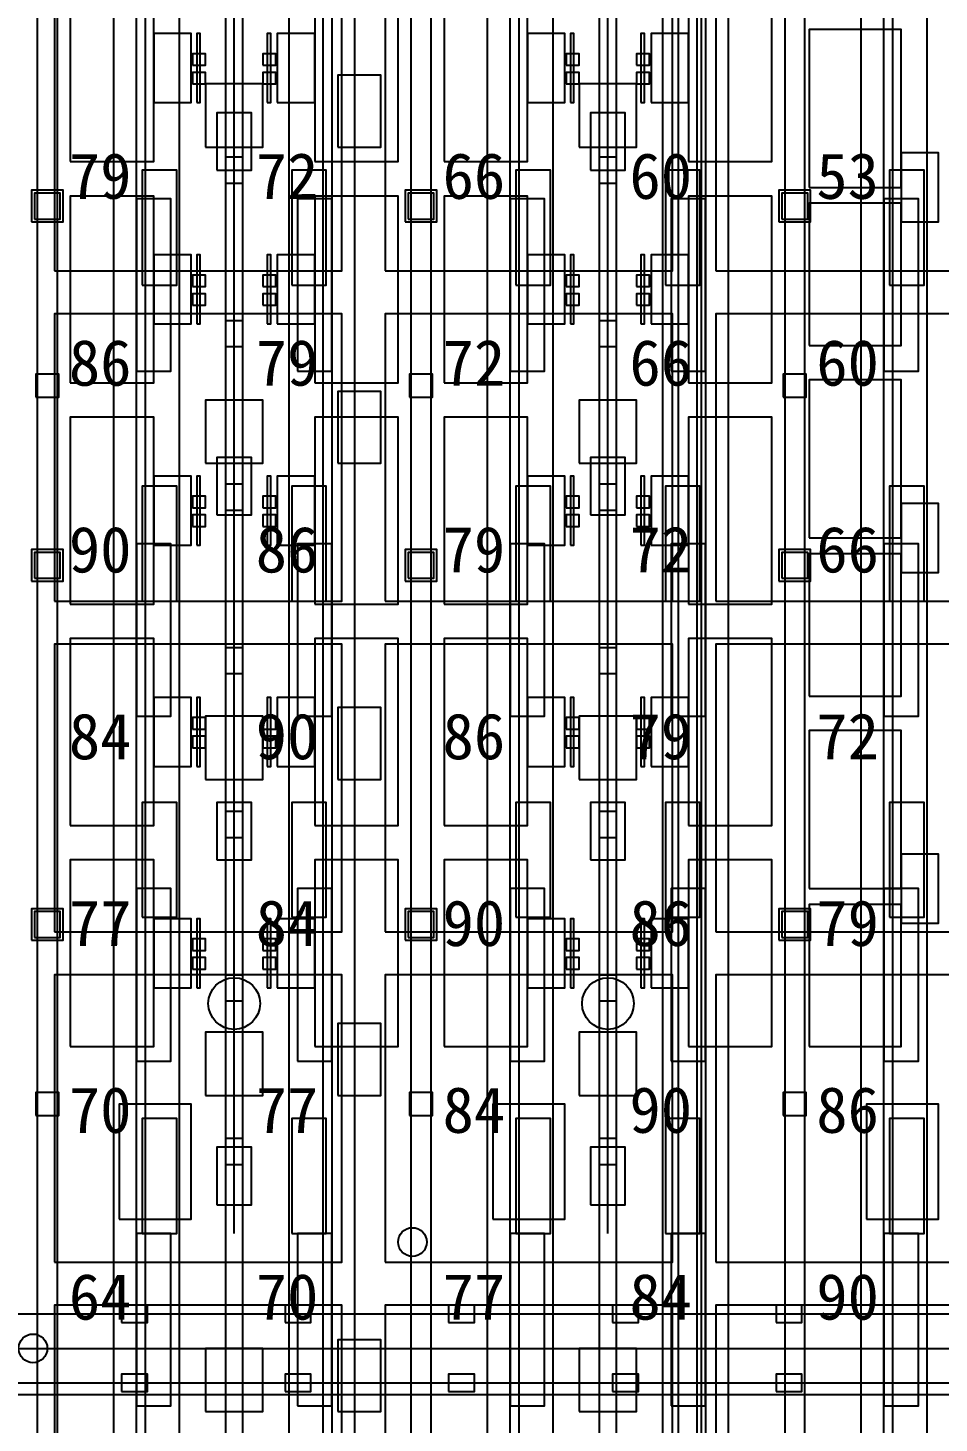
# Model space of a CAD drawing. Header units: metres. Extents: x -1640 to 1560, y -268 to 2338.
# Drawn here: x 74.58 to 106.27, y 963.4 to 1011.95 of the extents above; entities that cross this region are included whole.
import ezdxf

# ---------------------------------------------------------------- set-up
doc = ezdxf.new("R2010")
doc.units = ezdxf.units.M
for name, color, linetype in [('1F_CHL', 4, 'Continuous'), ('1F_EHS_EXTINGUISHER_HYDRANT_CABINET_CONCEPT', 1, 'Continuous'), ('1F_PUMP', 2, 'Continuous'), ('1F_SCR', 3, 'Continuous'), ('1F_STRUCT_COLUMN', 8, 'Continuous'), ('2F_CSF_LATERAL_RACK_CONCEPT', 9, 'Continuous'), ('2F_RFG', 5, 'Continuous'), ('2F_STRUCT_COLUMN', 8, 'Continuous'), ('2F_VMB', 6, 'Continuous'), ('3F_CLEANROOM_OVERHEAD_PIPE_DUCT_CONCEPT', 9, 'Continuous'), ('3F_CVD', 3, 'Continuous'), ('3F_EHS_EGRESS_DIST_M', 2, 'Continuous'), ('3F_EHS_EXTINGUISHER_HYDRANT_CABINET_CONCEPT', 1, 'Continuous'), ('3F_EHS_GAS_DETECTOR', 6, 'Continuous'), ('3F_FOUP', 5, 'Continuous'), ('3F_OHT', 9, 'Continuous'), ('3F_OHTV', 1, 'Continuous'), ('3F_PHOTO', 1, 'Continuous'), ('3F_STK', 3, 'Continuous'), ('3F_STRUCT_COLUMN', 8, 'Continuous'), ('3F_TBAR', 6, 'Continuous'), ('4F_FFU', 1, 'Continuous'), ('4F_STRUCT_PLENUM_TRUSS_CONCEPT', 9, 'Continuous'), ('5F_CHL', 4, 'Continuous'), ('5F_EHS_EXTINGUISHER_HYDRANT_CABINET_CONCEPT', 1, 'Continuous'), ('5F_PUMP', 2, 'Continuous'), ('5F_SCR', 3, 'Continuous'), ('5F_STRUCT_COLUMN', 8, 'Continuous'), ('6F_CSF_LATERAL_RACK_CONCEPT', 9, 'Continuous'), ('6F_RFG', 5, 'Continuous'), ('6F_STRUCT_COLUMN', 8, 'Continuous'), ('6F_VMB', 6, 'Continuous'), ('7F_CLEANROOM_OVERHEAD_PIPE_DUCT_CONCEPT', 9, 'Continuous'), ('7F_CVD', 3, 'Continuous'), ('7F_EHS_EGRESS_DIST_M', 2, 'Continuous'), ('7F_EHS_EXTINGUISHER_HYDRANT_CABINET_CONCEPT', 1, 'Continuous'), ('7F_EHS_GAS_DETECTOR', 6, 'Continuous'), ('7F_FOUP', 5, 'Continuous'), ('7F_OHT', 9, 'Continuous'), ('7F_OHTV', 1, 'Continuous'), ('7F_PHOTO', 1, 'Continuous'), ('7F_STK', 3, 'Continuous'), ('7F_STRUCT_COLUMN', 8, 'Continuous'), ('7F_TBAR', 6, 'Continuous'), ('8F_FFU', 1, 'Continuous'), ('8F_STRUCT_PLENUM_TRUSS_CONCEPT', 9, 'Continuous'), ('EHS_TREATED_EXHAUST', 30, 'Continuous'), ('UTIL_GAS.BULK_CONCEPT', 2, 'Continuous'), ('UTIL_PCW.R_CONCEPT', 1, 'Continuous'), ('UTIL_PCW.S_CONCEPT', 6, 'Continuous')]:
    doc.layers.add(name, color=color, linetype=linetype)

msp = doc.modelspace()

# ---------------------------------------------------------------- linework, layer by layer
at = {"layer": '1F_CHL'}
for points in [[(85.35, 1007.8), (86.85, 1007.8), (86.85, 1010.3), (85.35, 1010.3)], [(85.35, 996.8), (86.85, 996.8), (86.85, 999.3), (85.35, 999.3)], [(85.35, 985.8), (86.85, 985.8), (86.85, 988.3), (85.35, 988.3)], [(85.35, 974.8), (86.85, 974.8), (86.85, 977.3), (85.35, 977.3)], [(85.35, 963.8), (86.85, 963.8), (86.85, 966.3), (85.35, 966.3)]]:
    msp.add_lwpolyline(points, close=True, dxfattribs=at)
at = {"layer": '1F_EHS_EXTINGUISHER_HYDRANT_CABINET_CONCEPT'}
msp.add_circle((74.75, 966), 0.5, dxfattribs=at)
at = {"layer": '1F_PUMP'}
for points in [[(78.55, 1003), (79.75, 1003), (79.75, 1007), (78.55, 1007)], [(83.75, 1003), (84.95, 1003), (84.95, 1007), (83.75, 1007)], [(91.55, 1003), (92.75, 1003), (92.75, 1007), (91.55, 1007)], [(96.75, 1003), (97.95, 1003), (97.95, 1007), (96.75, 1007)], [(104.55, 1003), (105.75, 1003), (105.75, 1007), (104.55, 1007)], [(78.55, 992), (79.75, 992), (79.75, 996), (78.55, 996)], [(83.75, 992), (84.95, 992), (84.95, 996), (83.75, 996)], [(91.55, 992), (92.75, 992), (92.75, 996), (91.55, 996)], [(96.75, 992), (97.95, 992), (97.95, 996), (96.75, 996)], [(104.55, 992), (105.75, 992), (105.75, 996), (104.55, 996)], [(78.55, 981), (79.75, 981), (79.75, 985), (78.55, 985)], [(83.75, 981), (84.95, 981), (84.95, 985), (83.75, 985)], [(91.55, 981), (92.75, 981), (92.75, 985), (91.55, 985)], [(96.75, 981), (97.95, 981), (97.95, 985), (96.75, 985)], [(104.55, 981), (105.75, 981), (105.75, 985), (104.55, 985)], [(78.55, 970), (79.75, 970), (79.75, 974), (78.55, 974)], [(83.75, 970), (84.95, 970), (84.95, 974), (83.75, 974)], [(91.55, 970), (92.75, 970), (92.75, 974), (91.55, 974)], [(96.75, 970), (97.95, 970), (97.95, 974), (96.75, 974)], [(104.55, 970), (105.75, 970), (105.75, 974), (104.55, 974)]]:
    msp.add_lwpolyline(points, close=True, dxfattribs=at)
at = {"layer": '1F_SCR'}
for points in [[(80.75, 1007.8), (82.75, 1007.8), (82.75, 1010), (80.75, 1010)], [(93.75, 1007.8), (95.75, 1007.8), (95.75, 1010), (93.75, 1010)], [(80.75, 996.8), (82.75, 996.8), (82.75, 999), (80.75, 999)], [(93.75, 996.8), (95.75, 996.8), (95.75, 999), (93.75, 999)], [(80.75, 985.8), (82.75, 985.8), (82.75, 988), (80.75, 988)], [(93.75, 985.8), (95.75, 985.8), (95.75, 988), (93.75, 988)], [(80.75, 974.8), (82.75, 974.8), (82.75, 977), (80.75, 977)], [(93.75, 974.8), (95.75, 974.8), (95.75, 977), (93.75, 977)], [(80.75, 963.8), (82.75, 963.8), (82.75, 966), (80.75, 966)], [(93.75, 963.8), (95.75, 963.8), (95.75, 966), (93.75, 966)]]:
    msp.add_lwpolyline(points, close=True, dxfattribs=at)
at = {"layer": '1F_STRUCT_COLUMN'}
for points in [[(74.7, 1005.2), (75.8, 1005.2), (75.8, 1006.3), (74.7, 1006.3)], [(87.7, 1005.2), (88.8, 1005.2), (88.8, 1006.3), (87.7, 1006.3)], [(100.7, 1005.2), (101.8, 1005.2), (101.8, 1006.3), (100.7, 1006.3)], [(74.7, 992.7), (75.8, 992.7), (75.8, 993.8), (74.7, 993.8)], [(87.7, 992.7), (88.8, 992.7), (88.8, 993.8), (87.7, 993.8)], [(100.7, 992.7), (101.8, 992.7), (101.8, 993.8), (100.7, 993.8)], [(74.7, 980.2), (75.8, 980.2), (75.8, 981.3), (74.7, 981.3)], [(87.7, 980.2), (88.8, 980.2), (88.8, 981.3), (87.7, 981.3)], [(100.7, 980.2), (101.8, 980.2), (101.8, 981.3), (100.7, 981.3)]]:
    msp.add_lwpolyline(points, close=True, dxfattribs=at)
at = {"layer": '2F_CSF_LATERAL_RACK_CONCEPT'}
for points in [[(77.55, 891), (78.35, 891), (78.35, 1041), (77.55, 1041)], [(85.15, 891), (85.95, 891), (85.95, 1041), (85.15, 1041)], [(90.55, 891), (91.35, 891), (91.35, 1041), (90.55, 1041)], [(98.15, 891), (98.95, 891), (98.95, 1041), (98.15, 1041)], [(103.55, 891), (104.35, 891), (104.35, 1041), (103.55, 1041)]]:
    msp.add_lwpolyline(points, close=True, dxfattribs=at)
at = {"layer": '2F_RFG'}
for points in [[(78.35, 1000), (79.55, 1000), (79.55, 1006), (78.35, 1006)], [(83.95, 1000), (85.15, 1000), (85.15, 1006), (83.95, 1006)], [(91.35, 1000), (92.55, 1000), (92.55, 1006), (91.35, 1006)], [(96.95, 1000), (98.15, 1000), (98.15, 1006), (96.95, 1006)], [(104.35, 1000), (105.55, 1000), (105.55, 1006), (104.35, 1006)], [(78.35, 988), (79.55, 988), (79.55, 994), (78.35, 994)], [(83.95, 988), (85.15, 988), (85.15, 994), (83.95, 994)], [(91.35, 988), (92.55, 988), (92.55, 994), (91.35, 994)], [(96.95, 988), (98.15, 988), (98.15, 994), (96.95, 994)], [(104.35, 988), (105.55, 988), (105.55, 994), (104.35, 994)], [(78.35, 976), (79.55, 976), (79.55, 982), (78.35, 982)], [(83.95, 976), (85.15, 976), (85.15, 982), (83.95, 982)], [(91.35, 976), (92.55, 976), (92.55, 982), (91.35, 982)], [(96.95, 976), (98.15, 976), (98.15, 982), (96.95, 982)], [(104.35, 976), (105.55, 976), (105.55, 982), (104.35, 982)], [(78.35, 964), (79.55, 964), (79.55, 970), (78.35, 970)], [(83.95, 964), (85.15, 964), (85.15, 970), (83.95, 970)], [(91.35, 964), (92.55, 964), (92.55, 970), (91.35, 970)], [(96.95, 964), (98.15, 964), (98.15, 970), (96.95, 970)], [(104.35, 964), (105.55, 964), (105.55, 970), (104.35, 970)]]:
    msp.add_lwpolyline(points, close=True, dxfattribs=at)
at = {"layer": '2F_STRUCT_COLUMN'}
for points in [[(74.8, 1005.3), (75.7, 1005.3), (75.7, 1006.2), (74.8, 1006.2)], [(87.8, 1005.3), (88.7, 1005.3), (88.7, 1006.2), (87.8, 1006.2)], [(100.8, 1005.3), (101.7, 1005.3), (101.7, 1006.2), (100.8, 1006.2)], [(74.8, 992.8), (75.7, 992.8), (75.7, 993.7), (74.8, 993.7)], [(87.8, 992.8), (88.7, 992.8), (88.7, 993.7), (87.8, 993.7)], [(100.8, 992.8), (101.7, 992.8), (101.7, 993.7), (100.8, 993.7)], [(74.8, 980.3), (75.7, 980.3), (75.7, 981.2), (74.8, 981.2)], [(87.8, 980.3), (88.7, 980.3), (88.7, 981.2), (87.8, 981.2)], [(100.8, 980.3), (101.7, 980.3), (101.7, 981.2), (100.8, 981.2)]]:
    msp.add_lwpolyline(points, close=True, dxfattribs=at)
at = {"layer": '2F_VMB'}
for points in [[(81.15, 1007), (82.35, 1007), (82.35, 1009), (81.15, 1009)], [(94.15, 1007), (95.35, 1007), (95.35, 1009), (94.15, 1009)], [(81.15, 995), (82.35, 995), (82.35, 997), (81.15, 997)], [(94.15, 995), (95.35, 995), (95.35, 997), (94.15, 997)], [(81.15, 983), (82.35, 983), (82.35, 985), (81.15, 985)], [(94.15, 983), (95.35, 983), (95.35, 985), (94.15, 985)], [(81.15, 971), (82.35, 971), (82.35, 973), (81.15, 973)], [(94.15, 971), (95.35, 971), (95.35, 973), (94.15, 973)]]:
    msp.add_lwpolyline(points, close=True, dxfattribs=at)
at = {"layer": '3F_CLEANROOM_OVERHEAD_PIPE_DUCT_CONCEPT'}
for points in [[(78.65, 890), (79.85, 890), (79.85, 1042), (78.65, 1042)], [(83.65, 890), (84.85, 890), (84.85, 1042), (83.65, 1042)], [(91.65, 890), (92.85, 890), (92.85, 1042), (91.65, 1042)], [(96.65, 890), (97.85, 890), (97.85, 1042), (96.65, 1042)], [(104.65, 890), (105.85, 890), (105.85, 1042), (104.65, 1042)]]:
    msp.add_lwpolyline(points, close=True, dxfattribs=at)
at = {"layer": '3F_CVD'}
for points in [[(76.05, 1007.3), (78.95, 1007.3), (78.95, 1013.8), (76.05, 1013.8)], [(84.55, 1007.3), (87.45, 1007.3), (87.45, 1013.8), (84.55, 1013.8)], [(89.05, 1007.3), (91.95, 1007.3), (91.95, 1013.8), (89.05, 1013.8)], [(97.55, 1007.3), (100.45, 1007.3), (100.45, 1013.8), (97.55, 1013.8)], [(78.95, 1009.35), (80.25, 1009.35), (80.25, 1011.75), (78.95, 1011.75)], [(83.25, 1009.35), (84.55, 1009.35), (84.55, 1011.75), (83.25, 1011.75)], [(91.95, 1009.35), (93.25, 1009.35), (93.25, 1011.75), (91.95, 1011.75)], [(96.25, 1009.35), (97.55, 1009.35), (97.55, 1011.75), (96.25, 1011.75)], [(76.05, 999.6), (78.95, 999.6), (78.95, 1006.1), (76.05, 1006.1)], [(84.55, 999.6), (87.45, 999.6), (87.45, 1006.1), (84.55, 1006.1)], [(89.05, 999.6), (91.95, 999.6), (91.95, 1006.1), (89.05, 1006.1)], [(97.55, 999.6), (100.45, 999.6), (100.45, 1006.1), (97.55, 1006.1)], [(78.95, 1001.65), (80.25, 1001.65), (80.25, 1004.05), (78.95, 1004.05)], [(83.25, 1001.65), (84.55, 1001.65), (84.55, 1004.05), (83.25, 1004.05)], [(91.95, 1001.65), (93.25, 1001.65), (93.25, 1004.05), (91.95, 1004.05)], [(96.25, 1001.65), (97.55, 1001.65), (97.55, 1004.05), (96.25, 1004.05)], [(76.05, 991.9), (78.95, 991.9), (78.95, 998.4), (76.05, 998.4)], [(84.55, 991.9), (87.45, 991.9), (87.45, 998.4), (84.55, 998.4)], [(89.05, 991.9), (91.95, 991.9), (91.95, 998.4), (89.05, 998.4)], [(97.55, 991.9), (100.45, 991.9), (100.45, 998.4), (97.55, 998.4)], [(78.95, 993.95), (80.25, 993.95), (80.25, 996.35), (78.95, 996.35)], [(83.25, 993.95), (84.55, 993.95), (84.55, 996.35), (83.25, 996.35)], [(91.95, 993.95), (93.25, 993.95), (93.25, 996.35), (91.95, 996.35)], [(96.25, 993.95), (97.55, 993.95), (97.55, 996.35), (96.25, 996.35)], [(76.05, 984.2), (78.95, 984.2), (78.95, 990.7), (76.05, 990.7)], [(84.55, 984.2), (87.45, 984.2), (87.45, 990.7), (84.55, 990.7)], [(89.05, 984.2), (91.95, 984.2), (91.95, 990.7), (89.05, 990.7)], [(97.55, 984.2), (100.45, 984.2), (100.45, 990.7), (97.55, 990.7)], [(78.95, 986.25), (80.25, 986.25), (80.25, 988.65), (78.95, 988.65)], [(83.25, 986.25), (84.55, 986.25), (84.55, 988.65), (83.25, 988.65)], [(91.95, 986.25), (93.25, 986.25), (93.25, 988.65), (91.95, 988.65)], [(96.25, 986.25), (97.55, 986.25), (97.55, 988.65), (96.25, 988.65)], [(76.05, 976.5), (78.95, 976.5), (78.95, 983), (76.05, 983)], [(84.55, 976.5), (87.45, 976.5), (87.45, 983), (84.55, 983)], [(89.05, 976.5), (91.95, 976.5), (91.95, 983), (89.05, 983)], [(97.55, 976.5), (100.45, 976.5), (100.45, 983), (97.55, 983)], [(78.95, 978.55), (80.25, 978.55), (80.25, 980.95), (78.95, 980.95)], [(83.25, 978.55), (84.55, 978.55), (84.55, 980.95), (83.25, 980.95)], [(91.95, 978.55), (93.25, 978.55), (93.25, 980.95), (91.95, 980.95)], [(96.25, 978.55), (97.55, 978.55), (97.55, 980.95), (96.25, 980.95)]]:
    msp.add_lwpolyline(points, close=True, dxfattribs=at)
at = {"layer": '3F_EHS_EXTINGUISHER_HYDRANT_CABINET_CONCEPT'}
msp.add_circle((87.95, 969.7), 0.5, dxfattribs=at)
at = {"layer": '3F_EHS_GAS_DETECTOR'}
for centre in [(81.75, 978), (94.75, 978)]:
    msp.add_circle(centre, 0.9, dxfattribs=at)
at = {"layer": '3F_FOUP'}
for points in [[(80.3, 1010.65), (80.75, 1010.65), (80.75, 1011.05), (80.3, 1011.05)], [(82.75, 1010.65), (83.2, 1010.65), (83.2, 1011.05), (82.75, 1011.05)], [(93.3, 1010.65), (93.75, 1010.65), (93.75, 1011.05), (93.3, 1011.05)], [(95.75, 1010.65), (96.2, 1010.65), (96.2, 1011.05), (95.75, 1011.05)], [(80.3, 1010), (80.75, 1010), (80.75, 1010.4), (80.3, 1010.4)], [(82.75, 1010), (83.2, 1010), (83.2, 1010.4), (82.75, 1010.4)], [(93.3, 1010), (93.75, 1010), (93.75, 1010.4), (93.3, 1010.4)], [(95.75, 1010), (96.2, 1010), (96.2, 1010.4), (95.75, 1010.4)], [(80.3, 1002.95), (80.75, 1002.95), (80.75, 1003.35), (80.3, 1003.35)], [(82.75, 1002.95), (83.2, 1002.95), (83.2, 1003.35), (82.75, 1003.35)], [(93.3, 1002.95), (93.75, 1002.95), (93.75, 1003.35), (93.3, 1003.35)], [(95.75, 1002.95), (96.2, 1002.95), (96.2, 1003.35), (95.75, 1003.35)], [(80.3, 1002.3), (80.75, 1002.3), (80.75, 1002.7), (80.3, 1002.7)], [(82.75, 1002.3), (83.2, 1002.3), (83.2, 1002.7), (82.75, 1002.7)], [(93.3, 1002.3), (93.75, 1002.3), (93.75, 1002.7), (93.3, 1002.7)], [(95.75, 1002.3), (96.2, 1002.3), (96.2, 1002.7), (95.75, 1002.7)], [(80.3, 995.25), (80.75, 995.25), (80.75, 995.65), (80.3, 995.65)], [(82.75, 995.25), (83.2, 995.25), (83.2, 995.65), (82.75, 995.65)], [(93.3, 995.25), (93.75, 995.25), (93.75, 995.65), (93.3, 995.65)], [(95.75, 995.25), (96.2, 995.25), (96.2, 995.65), (95.75, 995.65)], [(80.3, 994.6), (80.75, 994.6), (80.75, 995), (80.3, 995)], [(82.75, 994.6), (83.2, 994.6), (83.2, 995), (82.75, 995)], [(93.3, 994.6), (93.75, 994.6), (93.75, 995), (93.3, 995)], [(95.75, 994.6), (96.2, 994.6), (96.2, 995), (95.75, 995)], [(80.3, 987.55), (80.75, 987.55), (80.75, 987.95), (80.3, 987.95)], [(82.75, 987.55), (83.2, 987.55), (83.2, 987.95), (82.75, 987.95)], [(93.3, 987.55), (93.75, 987.55), (93.75, 987.95), (93.3, 987.95)], [(95.75, 987.55), (96.2, 987.55), (96.2, 987.95), (95.75, 987.95)], [(80.3, 986.9), (80.75, 986.9), (80.75, 987.3), (80.3, 987.3)], [(82.75, 986.9), (83.2, 986.9), (83.2, 987.3), (82.75, 987.3)], [(93.3, 986.9), (93.75, 986.9), (93.75, 987.3), (93.3, 987.3)], [(95.75, 986.9), (96.2, 986.9), (96.2, 987.3), (95.75, 987.3)], [(80.3, 979.85), (80.75, 979.85), (80.75, 980.25), (80.3, 980.25)], [(82.75, 979.85), (83.2, 979.85), (83.2, 980.25), (82.75, 980.25)], [(93.3, 979.85), (93.75, 979.85), (93.75, 980.25), (93.3, 980.25)], [(95.75, 979.85), (96.2, 979.85), (96.2, 980.25), (95.75, 980.25)], [(80.3, 979.2), (80.75, 979.2), (80.75, 979.6), (80.3, 979.6)], [(82.75, 979.2), (83.2, 979.2), (83.2, 979.6), (82.75, 979.6)], [(93.3, 979.2), (93.75, 979.2), (93.75, 979.6), (93.3, 979.6)], [(95.75, 979.2), (96.2, 979.2), (96.2, 979.6), (95.75, 979.6)]]:
    msp.add_lwpolyline(points, close=True, dxfattribs=at)
at = {"layer": '3F_OHT'}
for p, q in [((81.75, 970), (81.75, 1042)), ((94.75, 970), (94.75, 1042)), ((18.5, 967.2), (288, 967.2)), ((18.5, 964.8), (288, 964.8))]:
    msp.add_line(p, q, dxfattribs=at)
at = {"layer": '3F_OHTV'}
for points in [[(81.45, 1006.55), (82.05, 1006.55), (82.05, 1007.45), (81.45, 1007.45)], [(94.45, 1006.55), (95.05, 1006.55), (95.05, 1007.45), (94.45, 1007.45)], [(81.45, 1000.86), (82.05, 1000.86), (82.05, 1001.76), (81.45, 1001.76)], [(94.45, 1000.86), (95.05, 1000.86), (95.05, 1001.76), (94.45, 1001.76)], [(81.45, 995.17), (82.05, 995.17), (82.05, 996.07), (81.45, 996.07)], [(94.45, 995.17), (95.05, 995.17), (95.05, 996.07), (94.45, 996.07)], [(81.45, 989.48), (82.05, 989.48), (82.05, 990.38), (81.45, 990.38)], [(94.45, 989.48), (95.05, 989.48), (95.05, 990.38), (94.45, 990.38)], [(81.45, 983.78), (82.05, 983.78), (82.05, 984.68), (81.45, 984.68)], [(94.45, 983.78), (95.05, 983.78), (95.05, 984.68), (94.45, 984.68)], [(81.45, 978.09), (82.05, 978.09), (82.05, 978.99), (81.45, 978.99)], [(94.45, 978.09), (95.05, 978.09), (95.05, 978.99), (94.45, 978.99)], [(81.45, 972.4), (82.05, 972.4), (82.05, 973.3), (81.45, 973.3)], [(94.45, 972.4), (95.05, 972.4), (95.05, 973.3), (94.45, 973.3)], [(77.83, 966.9), (78.73, 966.9), (78.73, 967.5), (77.83, 967.5)], [(83.52, 966.9), (84.42, 966.9), (84.42, 967.5), (83.52, 967.5)], [(89.21, 966.9), (90.11, 966.9), (90.11, 967.5), (89.21, 967.5)], [(94.91, 966.9), (95.81, 966.9), (95.81, 967.5), (94.91, 967.5)], [(100.6, 966.9), (101.5, 966.9), (101.5, 967.5), (100.6, 967.5)], [(77.83, 964.5), (78.73, 964.5), (78.73, 965.1), (77.83, 965.1)], [(83.52, 964.5), (84.42, 964.5), (84.42, 965.1), (83.52, 965.1)], [(89.21, 964.5), (90.11, 964.5), (90.11, 965.1), (89.21, 965.1)], [(94.91, 964.5), (95.81, 964.5), (95.81, 965.1), (94.91, 965.1)], [(100.6, 964.5), (101.5, 964.5), (101.5, 965.1), (100.6, 965.1)]]:
    msp.add_lwpolyline(points, close=True, dxfattribs=at)
at = {"layer": '3F_PHOTO'}
for points in [[(101.75, 1006.4), (104.95, 1006.4), (104.95, 1011.9), (101.75, 1011.9)], [(104.95, 1005.2), (106.25, 1005.2), (106.25, 1007.6), (104.95, 1007.6)], [(101.75, 1000.9), (104.95, 1000.9), (104.95, 1005.85), (101.75, 1005.85)], [(101.75, 994.2), (104.95, 994.2), (104.95, 999.7), (101.75, 999.7)], [(104.95, 993), (106.25, 993), (106.25, 995.4), (104.95, 995.4)], [(101.75, 988.7), (104.95, 988.7), (104.95, 993.65), (101.75, 993.65)], [(101.75, 982), (104.95, 982), (104.95, 987.5), (101.75, 987.5)], [(104.95, 980.8), (106.25, 980.8), (106.25, 983.2), (104.95, 983.2)], [(101.75, 976.5), (104.95, 976.5), (104.95, 981.45), (101.75, 981.45)]]:
    msp.add_lwpolyline(points, close=True, dxfattribs=at)
at = {"layer": '3F_STK'}
for points in [[(77.75, 970.5), (80.25, 970.5), (80.25, 974.5), (77.75, 974.5)], [(90.75, 970.5), (93.25, 970.5), (93.25, 974.5), (90.75, 974.5)], [(103.75, 970.5), (106.25, 970.5), (106.25, 974.5), (103.75, 974.5)]]:
    msp.add_lwpolyline(points, close=True, dxfattribs=at)
at = {"layer": '3F_STRUCT_COLUMN'}
for points in [[(74.85, 999.1), (75.65, 999.1), (75.65, 999.9), (74.85, 999.9)], [(87.85, 999.1), (88.65, 999.1), (88.65, 999.9), (87.85, 999.9)], [(100.85, 999.1), (101.65, 999.1), (101.65, 999.9), (100.85, 999.9)], [(74.85, 974.1), (75.65, 974.1), (75.65, 974.9), (74.85, 974.9)], [(87.85, 974.1), (88.65, 974.1), (88.65, 974.9), (87.85, 974.9)], [(100.85, 974.1), (101.65, 974.1), (101.65, 974.9), (100.85, 974.9)]]:
    msp.add_lwpolyline(points, close=True, dxfattribs=at)
at = {"layer": '3F_TBAR'}
for points in [[(80.45, 1009.35), (80.57, 1009.35), (80.57, 1011.75), (80.45, 1011.75)], [(82.9, 1009.35), (83.02, 1009.35), (83.02, 1011.75), (82.9, 1011.75)], [(93.45, 1009.35), (93.57, 1009.35), (93.57, 1011.75), (93.45, 1011.75)], [(95.9, 1009.35), (96.02, 1009.35), (96.02, 1011.75), (95.9, 1011.75)], [(80.45, 1001.65), (80.57, 1001.65), (80.57, 1004.05), (80.45, 1004.05)], [(82.9, 1001.65), (83.02, 1001.65), (83.02, 1004.05), (82.9, 1004.05)], [(93.45, 1001.65), (93.57, 1001.65), (93.57, 1004.05), (93.45, 1004.05)], [(95.9, 1001.65), (96.02, 1001.65), (96.02, 1004.05), (95.9, 1004.05)], [(80.45, 993.95), (80.57, 993.95), (80.57, 996.35), (80.45, 996.35)], [(82.9, 993.95), (83.02, 993.95), (83.02, 996.35), (82.9, 996.35)], [(93.45, 993.95), (93.57, 993.95), (93.57, 996.35), (93.45, 996.35)], [(95.9, 993.95), (96.02, 993.95), (96.02, 996.35), (95.9, 996.35)], [(80.45, 986.25), (80.57, 986.25), (80.57, 988.65), (80.45, 988.65)], [(82.9, 986.25), (83.02, 986.25), (83.02, 988.65), (82.9, 988.65)], [(93.45, 986.25), (93.57, 986.25), (93.57, 988.65), (93.45, 988.65)], [(95.9, 986.25), (96.02, 986.25), (96.02, 988.65), (95.9, 988.65)], [(80.45, 978.55), (80.57, 978.55), (80.57, 980.95), (80.45, 980.95)], [(82.9, 978.55), (83.02, 978.55), (83.02, 980.95), (82.9, 980.95)], [(93.45, 978.55), (93.57, 978.55), (93.57, 980.95), (93.45, 980.95)], [(95.9, 978.55), (96.02, 978.55), (96.02, 980.95), (95.9, 980.95)]]:
    msp.add_lwpolyline(points, close=True, dxfattribs=at)
at = {"layer": '4F_FFU'}
for points in [[(75.5, 1003.5), (85.5, 1003.5), (85.5, 1013.5), (75.5, 1013.5)], [(87, 1003.5), (97, 1003.5), (97, 1013.5), (87, 1013.5)], [(98.5, 1003.5), (108.5, 1003.5), (108.5, 1013.5), (98.5, 1013.5)], [(75.5, 992), (85.5, 992), (85.5, 1002), (75.5, 1002)], [(87, 992), (97, 992), (97, 1002), (87, 1002)], [(98.5, 992), (108.5, 992), (108.5, 1002), (98.5, 1002)], [(75.5, 980.5), (85.5, 980.5), (85.5, 990.5), (75.5, 990.5)], [(87, 980.5), (97, 980.5), (97, 990.5), (87, 990.5)], [(98.5, 980.5), (108.5, 980.5), (108.5, 990.5), (98.5, 990.5)], [(75.5, 969), (85.5, 969), (85.5, 979), (75.5, 979)], [(87, 969), (97, 969), (97, 979), (87, 979)], [(98.5, 969), (108.5, 969), (108.5, 979), (98.5, 979)], [(75.5, 957.5), (85.5, 957.5), (85.5, 967.5), (75.5, 967.5)], [(87, 957.5), (97, 957.5), (97, 967.5), (87, 967.5)], [(98.5, 957.5), (108.5, 957.5), (108.5, 967.5), (98.5, 967.5)]]:
    msp.add_lwpolyline(points, close=True, dxfattribs=at)
at = {"layer": '4F_STRUCT_PLENUM_TRUSS_CONCEPT'}
for points in [[(74.9, 887), (75.6, 887), (75.6, 1045), (74.9, 1045)], [(87.9, 887), (88.6, 887), (88.6, 1045), (87.9, 1045)], [(100.9, 887), (101.6, 887), (101.6, 1045), (100.9, 1045)]]:
    msp.add_lwpolyline(points, close=True, dxfattribs=at)
at = {"layer": '5F_CHL'}
for points in [[(85.35, 1007.8), (86.85, 1007.8), (86.85, 1010.3), (85.35, 1010.3)], [(85.35, 996.8), (86.85, 996.8), (86.85, 999.3), (85.35, 999.3)], [(85.35, 985.8), (86.85, 985.8), (86.85, 988.3), (85.35, 988.3)], [(85.35, 974.8), (86.85, 974.8), (86.85, 977.3), (85.35, 977.3)], [(85.35, 963.8), (86.85, 963.8), (86.85, 966.3), (85.35, 966.3)]]:
    msp.add_lwpolyline(points, close=True, dxfattribs=at)
at = {"layer": '5F_EHS_EXTINGUISHER_HYDRANT_CABINET_CONCEPT'}
msp.add_circle((74.75, 966), 0.5, dxfattribs=at)
at = {"layer": '5F_PUMP'}
for points in [[(78.55, 1003), (79.75, 1003), (79.75, 1007), (78.55, 1007)], [(83.75, 1003), (84.95, 1003), (84.95, 1007), (83.75, 1007)], [(91.55, 1003), (92.75, 1003), (92.75, 1007), (91.55, 1007)], [(96.75, 1003), (97.95, 1003), (97.95, 1007), (96.75, 1007)], [(104.55, 1003), (105.75, 1003), (105.75, 1007), (104.55, 1007)], [(78.55, 992), (79.75, 992), (79.75, 996), (78.55, 996)], [(83.75, 992), (84.95, 992), (84.95, 996), (83.75, 996)], [(91.55, 992), (92.75, 992), (92.75, 996), (91.55, 996)], [(96.75, 992), (97.95, 992), (97.95, 996), (96.75, 996)], [(104.55, 992), (105.75, 992), (105.75, 996), (104.55, 996)], [(78.55, 981), (79.75, 981), (79.75, 985), (78.55, 985)], [(83.75, 981), (84.95, 981), (84.95, 985), (83.75, 985)], [(91.55, 981), (92.75, 981), (92.75, 985), (91.55, 985)], [(96.75, 981), (97.95, 981), (97.95, 985), (96.75, 985)], [(104.55, 981), (105.75, 981), (105.75, 985), (104.55, 985)], [(78.55, 970), (79.75, 970), (79.75, 974), (78.55, 974)], [(83.75, 970), (84.95, 970), (84.95, 974), (83.75, 974)], [(91.55, 970), (92.75, 970), (92.75, 974), (91.55, 974)], [(96.75, 970), (97.95, 970), (97.95, 974), (96.75, 974)], [(104.55, 970), (105.75, 970), (105.75, 974), (104.55, 974)]]:
    msp.add_lwpolyline(points, close=True, dxfattribs=at)
at = {"layer": '5F_SCR'}
for points in [[(80.75, 1007.8), (82.75, 1007.8), (82.75, 1010), (80.75, 1010)], [(93.75, 1007.8), (95.75, 1007.8), (95.75, 1010), (93.75, 1010)], [(80.75, 996.8), (82.75, 996.8), (82.75, 999), (80.75, 999)], [(93.75, 996.8), (95.75, 996.8), (95.75, 999), (93.75, 999)], [(80.75, 985.8), (82.75, 985.8), (82.75, 988), (80.75, 988)], [(93.75, 985.8), (95.75, 985.8), (95.75, 988), (93.75, 988)], [(80.75, 974.8), (82.75, 974.8), (82.75, 977), (80.75, 977)], [(93.75, 974.8), (95.75, 974.8), (95.75, 977), (93.75, 977)], [(80.75, 963.8), (82.75, 963.8), (82.75, 966), (80.75, 966)], [(93.75, 963.8), (95.75, 963.8), (95.75, 966), (93.75, 966)]]:
    msp.add_lwpolyline(points, close=True, dxfattribs=at)
at = {"layer": '5F_STRUCT_COLUMN'}
for points in [[(74.7, 1005.2), (75.8, 1005.2), (75.8, 1006.3), (74.7, 1006.3)], [(87.7, 1005.2), (88.8, 1005.2), (88.8, 1006.3), (87.7, 1006.3)], [(100.7, 1005.2), (101.8, 1005.2), (101.8, 1006.3), (100.7, 1006.3)], [(74.7, 992.7), (75.8, 992.7), (75.8, 993.8), (74.7, 993.8)], [(87.7, 992.7), (88.8, 992.7), (88.8, 993.8), (87.7, 993.8)], [(100.7, 992.7), (101.8, 992.7), (101.8, 993.8), (100.7, 993.8)], [(74.7, 980.2), (75.8, 980.2), (75.8, 981.3), (74.7, 981.3)], [(87.7, 980.2), (88.8, 980.2), (88.8, 981.3), (87.7, 981.3)], [(100.7, 980.2), (101.8, 980.2), (101.8, 981.3), (100.7, 981.3)]]:
    msp.add_lwpolyline(points, close=True, dxfattribs=at)
at = {"layer": '6F_CSF_LATERAL_RACK_CONCEPT'}
for points in [[(77.55, 891), (78.35, 891), (78.35, 1041), (77.55, 1041)], [(85.15, 891), (85.95, 891), (85.95, 1041), (85.15, 1041)], [(90.55, 891), (91.35, 891), (91.35, 1041), (90.55, 1041)], [(98.15, 891), (98.95, 891), (98.95, 1041), (98.15, 1041)], [(103.55, 891), (104.35, 891), (104.35, 1041), (103.55, 1041)]]:
    msp.add_lwpolyline(points, close=True, dxfattribs=at)
at = {"layer": '6F_RFG'}
for points in [[(78.35, 1000), (79.55, 1000), (79.55, 1006), (78.35, 1006)], [(83.95, 1000), (85.15, 1000), (85.15, 1006), (83.95, 1006)], [(91.35, 1000), (92.55, 1000), (92.55, 1006), (91.35, 1006)], [(96.95, 1000), (98.15, 1000), (98.15, 1006), (96.95, 1006)], [(104.35, 1000), (105.55, 1000), (105.55, 1006), (104.35, 1006)], [(78.35, 988), (79.55, 988), (79.55, 994), (78.35, 994)], [(83.95, 988), (85.15, 988), (85.15, 994), (83.95, 994)], [(91.35, 988), (92.55, 988), (92.55, 994), (91.35, 994)], [(96.95, 988), (98.15, 988), (98.15, 994), (96.95, 994)], [(104.35, 988), (105.55, 988), (105.55, 994), (104.35, 994)], [(78.35, 976), (79.55, 976), (79.55, 982), (78.35, 982)], [(83.95, 976), (85.15, 976), (85.15, 982), (83.95, 982)], [(91.35, 976), (92.55, 976), (92.55, 982), (91.35, 982)], [(96.95, 976), (98.15, 976), (98.15, 982), (96.95, 982)], [(104.35, 976), (105.55, 976), (105.55, 982), (104.35, 982)], [(78.35, 964), (79.55, 964), (79.55, 970), (78.35, 970)], [(83.95, 964), (85.15, 964), (85.15, 970), (83.95, 970)], [(91.35, 964), (92.55, 964), (92.55, 970), (91.35, 970)], [(96.95, 964), (98.15, 964), (98.15, 970), (96.95, 970)], [(104.35, 964), (105.55, 964), (105.55, 970), (104.35, 970)]]:
    msp.add_lwpolyline(points, close=True, dxfattribs=at)
at = {"layer": '6F_STRUCT_COLUMN'}
for points in [[(74.8, 1005.3), (75.7, 1005.3), (75.7, 1006.2), (74.8, 1006.2)], [(87.8, 1005.3), (88.7, 1005.3), (88.7, 1006.2), (87.8, 1006.2)], [(100.8, 1005.3), (101.7, 1005.3), (101.7, 1006.2), (100.8, 1006.2)], [(74.8, 992.8), (75.7, 992.8), (75.7, 993.7), (74.8, 993.7)], [(87.8, 992.8), (88.7, 992.8), (88.7, 993.7), (87.8, 993.7)], [(100.8, 992.8), (101.7, 992.8), (101.7, 993.7), (100.8, 993.7)], [(74.8, 980.3), (75.7, 980.3), (75.7, 981.2), (74.8, 981.2)], [(87.8, 980.3), (88.7, 980.3), (88.7, 981.2), (87.8, 981.2)], [(100.8, 980.3), (101.7, 980.3), (101.7, 981.2), (100.8, 981.2)]]:
    msp.add_lwpolyline(points, close=True, dxfattribs=at)
at = {"layer": '6F_VMB'}
for points in [[(81.15, 1007), (82.35, 1007), (82.35, 1009), (81.15, 1009)], [(94.15, 1007), (95.35, 1007), (95.35, 1009), (94.15, 1009)], [(81.15, 995), (82.35, 995), (82.35, 997), (81.15, 997)], [(94.15, 995), (95.35, 995), (95.35, 997), (94.15, 997)], [(81.15, 983), (82.35, 983), (82.35, 985), (81.15, 985)], [(94.15, 983), (95.35, 983), (95.35, 985), (94.15, 985)], [(81.15, 971), (82.35, 971), (82.35, 973), (81.15, 973)], [(94.15, 971), (95.35, 971), (95.35, 973), (94.15, 973)]]:
    msp.add_lwpolyline(points, close=True, dxfattribs=at)
at = {"layer": '7F_CLEANROOM_OVERHEAD_PIPE_DUCT_CONCEPT'}
for points in [[(78.65, 890), (79.85, 890), (79.85, 1042), (78.65, 1042)], [(83.65, 890), (84.85, 890), (84.85, 1042), (83.65, 1042)], [(91.65, 890), (92.85, 890), (92.85, 1042), (91.65, 1042)], [(96.65, 890), (97.85, 890), (97.85, 1042), (96.65, 1042)], [(104.65, 890), (105.85, 890), (105.85, 1042), (104.65, 1042)]]:
    msp.add_lwpolyline(points, close=True, dxfattribs=at)
at = {"layer": '7F_CVD'}
for points in [[(76.05, 1007.3), (78.95, 1007.3), (78.95, 1013.8), (76.05, 1013.8)], [(84.55, 1007.3), (87.45, 1007.3), (87.45, 1013.8), (84.55, 1013.8)], [(89.05, 1007.3), (91.95, 1007.3), (91.95, 1013.8), (89.05, 1013.8)], [(97.55, 1007.3), (100.45, 1007.3), (100.45, 1013.8), (97.55, 1013.8)], [(78.95, 1009.35), (80.25, 1009.35), (80.25, 1011.75), (78.95, 1011.75)], [(83.25, 1009.35), (84.55, 1009.35), (84.55, 1011.75), (83.25, 1011.75)], [(91.95, 1009.35), (93.25, 1009.35), (93.25, 1011.75), (91.95, 1011.75)], [(96.25, 1009.35), (97.55, 1009.35), (97.55, 1011.75), (96.25, 1011.75)], [(76.05, 999.6), (78.95, 999.6), (78.95, 1006.1), (76.05, 1006.1)], [(84.55, 999.6), (87.45, 999.6), (87.45, 1006.1), (84.55, 1006.1)], [(89.05, 999.6), (91.95, 999.6), (91.95, 1006.1), (89.05, 1006.1)], [(97.55, 999.6), (100.45, 999.6), (100.45, 1006.1), (97.55, 1006.1)], [(78.95, 1001.65), (80.25, 1001.65), (80.25, 1004.05), (78.95, 1004.05)], [(83.25, 1001.65), (84.55, 1001.65), (84.55, 1004.05), (83.25, 1004.05)], [(91.95, 1001.65), (93.25, 1001.65), (93.25, 1004.05), (91.95, 1004.05)], [(96.25, 1001.65), (97.55, 1001.65), (97.55, 1004.05), (96.25, 1004.05)], [(76.05, 991.9), (78.95, 991.9), (78.95, 998.4), (76.05, 998.4)], [(84.55, 991.9), (87.45, 991.9), (87.45, 998.4), (84.55, 998.4)], [(89.05, 991.9), (91.95, 991.9), (91.95, 998.4), (89.05, 998.4)], [(97.55, 991.9), (100.45, 991.9), (100.45, 998.4), (97.55, 998.4)], [(78.95, 993.95), (80.25, 993.95), (80.25, 996.35), (78.95, 996.35)], [(83.25, 993.95), (84.55, 993.95), (84.55, 996.35), (83.25, 996.35)], [(91.95, 993.95), (93.25, 993.95), (93.25, 996.35), (91.95, 996.35)], [(96.25, 993.95), (97.55, 993.95), (97.55, 996.35), (96.25, 996.35)], [(76.05, 984.2), (78.95, 984.2), (78.95, 990.7), (76.05, 990.7)], [(84.55, 984.2), (87.45, 984.2), (87.45, 990.7), (84.55, 990.7)], [(89.05, 984.2), (91.95, 984.2), (91.95, 990.7), (89.05, 990.7)], [(97.55, 984.2), (100.45, 984.2), (100.45, 990.7), (97.55, 990.7)], [(78.95, 986.25), (80.25, 986.25), (80.25, 988.65), (78.95, 988.65)], [(83.25, 986.25), (84.55, 986.25), (84.55, 988.65), (83.25, 988.65)], [(91.95, 986.25), (93.25, 986.25), (93.25, 988.65), (91.95, 988.65)], [(96.25, 986.25), (97.55, 986.25), (97.55, 988.65), (96.25, 988.65)], [(76.05, 976.5), (78.95, 976.5), (78.95, 983), (76.05, 983)], [(84.55, 976.5), (87.45, 976.5), (87.45, 983), (84.55, 983)], [(89.05, 976.5), (91.95, 976.5), (91.95, 983), (89.05, 983)], [(97.55, 976.5), (100.45, 976.5), (100.45, 983), (97.55, 983)], [(78.95, 978.55), (80.25, 978.55), (80.25, 980.95), (78.95, 980.95)], [(83.25, 978.55), (84.55, 978.55), (84.55, 980.95), (83.25, 980.95)], [(91.95, 978.55), (93.25, 978.55), (93.25, 980.95), (91.95, 980.95)], [(96.25, 978.55), (97.55, 978.55), (97.55, 980.95), (96.25, 980.95)]]:
    msp.add_lwpolyline(points, close=True, dxfattribs=at)
at = {"layer": '7F_EHS_EXTINGUISHER_HYDRANT_CABINET_CONCEPT'}
msp.add_circle((87.95, 969.7), 0.5, dxfattribs=at)
at = {"layer": '7F_EHS_GAS_DETECTOR'}
for centre in [(81.75, 978), (94.75, 978)]:
    msp.add_circle(centre, 0.9, dxfattribs=at)
at = {"layer": '7F_FOUP'}
for points in [[(80.3, 1010.65), (80.75, 1010.65), (80.75, 1011.05), (80.3, 1011.05)], [(82.75, 1010.65), (83.2, 1010.65), (83.2, 1011.05), (82.75, 1011.05)], [(93.3, 1010.65), (93.75, 1010.65), (93.75, 1011.05), (93.3, 1011.05)], [(95.75, 1010.65), (96.2, 1010.65), (96.2, 1011.05), (95.75, 1011.05)], [(80.3, 1010), (80.75, 1010), (80.75, 1010.4), (80.3, 1010.4)], [(82.75, 1010), (83.2, 1010), (83.2, 1010.4), (82.75, 1010.4)], [(93.3, 1010), (93.75, 1010), (93.75, 1010.4), (93.3, 1010.4)], [(95.75, 1010), (96.2, 1010), (96.2, 1010.4), (95.75, 1010.4)], [(80.3, 1002.95), (80.75, 1002.95), (80.75, 1003.35), (80.3, 1003.35)], [(82.75, 1002.95), (83.2, 1002.95), (83.2, 1003.35), (82.75, 1003.35)], [(93.3, 1002.95), (93.75, 1002.95), (93.75, 1003.35), (93.3, 1003.35)], [(95.75, 1002.95), (96.2, 1002.95), (96.2, 1003.35), (95.75, 1003.35)], [(80.3, 1002.3), (80.75, 1002.3), (80.75, 1002.7), (80.3, 1002.7)], [(82.75, 1002.3), (83.2, 1002.3), (83.2, 1002.7), (82.75, 1002.7)], [(93.3, 1002.3), (93.75, 1002.3), (93.75, 1002.7), (93.3, 1002.7)], [(95.75, 1002.3), (96.2, 1002.3), (96.2, 1002.7), (95.75, 1002.7)], [(80.3, 995.25), (80.75, 995.25), (80.75, 995.65), (80.3, 995.65)], [(82.75, 995.25), (83.2, 995.25), (83.2, 995.65), (82.75, 995.65)], [(93.3, 995.25), (93.75, 995.25), (93.75, 995.65), (93.3, 995.65)], [(95.75, 995.25), (96.2, 995.25), (96.2, 995.65), (95.75, 995.65)], [(80.3, 994.6), (80.75, 994.6), (80.75, 995), (80.3, 995)], [(82.75, 994.6), (83.2, 994.6), (83.2, 995), (82.75, 995)], [(93.3, 994.6), (93.75, 994.6), (93.75, 995), (93.3, 995)], [(95.75, 994.6), (96.2, 994.6), (96.2, 995), (95.75, 995)], [(80.3, 987.55), (80.75, 987.55), (80.75, 987.95), (80.3, 987.95)], [(82.75, 987.55), (83.2, 987.55), (83.2, 987.95), (82.75, 987.95)], [(93.3, 987.55), (93.75, 987.55), (93.75, 987.95), (93.3, 987.95)], [(95.75, 987.55), (96.2, 987.55), (96.2, 987.95), (95.75, 987.95)], [(80.3, 986.9), (80.75, 986.9), (80.75, 987.3), (80.3, 987.3)], [(82.75, 986.9), (83.2, 986.9), (83.2, 987.3), (82.75, 987.3)], [(93.3, 986.9), (93.75, 986.9), (93.75, 987.3), (93.3, 987.3)], [(95.75, 986.9), (96.2, 986.9), (96.2, 987.3), (95.75, 987.3)], [(80.3, 979.85), (80.75, 979.85), (80.75, 980.25), (80.3, 980.25)], [(82.75, 979.85), (83.2, 979.85), (83.2, 980.25), (82.75, 980.25)], [(93.3, 979.85), (93.75, 979.85), (93.75, 980.25), (93.3, 980.25)], [(95.75, 979.85), (96.2, 979.85), (96.2, 980.25), (95.75, 980.25)], [(80.3, 979.2), (80.75, 979.2), (80.75, 979.6), (80.3, 979.6)], [(82.75, 979.2), (83.2, 979.2), (83.2, 979.6), (82.75, 979.6)], [(93.3, 979.2), (93.75, 979.2), (93.75, 979.6), (93.3, 979.6)], [(95.75, 979.2), (96.2, 979.2), (96.2, 979.6), (95.75, 979.6)]]:
    msp.add_lwpolyline(points, close=True, dxfattribs=at)
at = {"layer": '7F_OHT'}
for p, q in [((81.75, 970), (81.75, 1042)), ((94.75, 970), (94.75, 1042)), ((18.5, 967.2), (288, 967.2)), ((18.5, 964.8), (288, 964.8))]:
    msp.add_line(p, q, dxfattribs=at)
at = {"layer": '7F_OHTV'}
for points in [[(81.45, 1006.55), (82.05, 1006.55), (82.05, 1007.45), (81.45, 1007.45)], [(94.45, 1006.55), (95.05, 1006.55), (95.05, 1007.45), (94.45, 1007.45)], [(81.45, 1000.86), (82.05, 1000.86), (82.05, 1001.76), (81.45, 1001.76)], [(94.45, 1000.86), (95.05, 1000.86), (95.05, 1001.76), (94.45, 1001.76)], [(81.45, 995.17), (82.05, 995.17), (82.05, 996.07), (81.45, 996.07)], [(94.45, 995.17), (95.05, 995.17), (95.05, 996.07), (94.45, 996.07)], [(81.45, 989.48), (82.05, 989.48), (82.05, 990.38), (81.45, 990.38)], [(94.45, 989.48), (95.05, 989.48), (95.05, 990.38), (94.45, 990.38)], [(81.45, 983.78), (82.05, 983.78), (82.05, 984.68), (81.45, 984.68)], [(94.45, 983.78), (95.05, 983.78), (95.05, 984.68), (94.45, 984.68)], [(81.45, 978.09), (82.05, 978.09), (82.05, 978.99), (81.45, 978.99)], [(94.45, 978.09), (95.05, 978.09), (95.05, 978.99), (94.45, 978.99)], [(81.45, 972.4), (82.05, 972.4), (82.05, 973.3), (81.45, 973.3)], [(94.45, 972.4), (95.05, 972.4), (95.05, 973.3), (94.45, 973.3)], [(77.83, 966.9), (78.73, 966.9), (78.73, 967.5), (77.83, 967.5)], [(83.52, 966.9), (84.42, 966.9), (84.42, 967.5), (83.52, 967.5)], [(89.21, 966.9), (90.11, 966.9), (90.11, 967.5), (89.21, 967.5)], [(94.91, 966.9), (95.81, 966.9), (95.81, 967.5), (94.91, 967.5)], [(100.6, 966.9), (101.5, 966.9), (101.5, 967.5), (100.6, 967.5)], [(77.83, 964.5), (78.73, 964.5), (78.73, 965.1), (77.83, 965.1)], [(83.52, 964.5), (84.42, 964.5), (84.42, 965.1), (83.52, 965.1)], [(89.21, 964.5), (90.11, 964.5), (90.11, 965.1), (89.21, 965.1)], [(94.91, 964.5), (95.81, 964.5), (95.81, 965.1), (94.91, 965.1)], [(100.6, 964.5), (101.5, 964.5), (101.5, 965.1), (100.6, 965.1)]]:
    msp.add_lwpolyline(points, close=True, dxfattribs=at)
at = {"layer": '7F_PHOTO'}
for points in [[(101.75, 1006.4), (104.95, 1006.4), (104.95, 1011.9), (101.75, 1011.9)], [(104.95, 1005.2), (106.25, 1005.2), (106.25, 1007.6), (104.95, 1007.6)], [(101.75, 1000.9), (104.95, 1000.9), (104.95, 1005.85), (101.75, 1005.85)], [(101.75, 994.2), (104.95, 994.2), (104.95, 999.7), (101.75, 999.7)], [(104.95, 993), (106.25, 993), (106.25, 995.4), (104.95, 995.4)], [(101.75, 988.7), (104.95, 988.7), (104.95, 993.65), (101.75, 993.65)], [(101.75, 982), (104.95, 982), (104.95, 987.5), (101.75, 987.5)], [(104.95, 980.8), (106.25, 980.8), (106.25, 983.2), (104.95, 983.2)], [(101.75, 976.5), (104.95, 976.5), (104.95, 981.45), (101.75, 981.45)]]:
    msp.add_lwpolyline(points, close=True, dxfattribs=at)
at = {"layer": '7F_STK'}
for points in [[(77.75, 970.5), (80.25, 970.5), (80.25, 974.5), (77.75, 974.5)], [(90.75, 970.5), (93.25, 970.5), (93.25, 974.5), (90.75, 974.5)], [(103.75, 970.5), (106.25, 970.5), (106.25, 974.5), (103.75, 974.5)]]:
    msp.add_lwpolyline(points, close=True, dxfattribs=at)
at = {"layer": '7F_STRUCT_COLUMN'}
for points in [[(74.85, 999.1), (75.65, 999.1), (75.65, 999.9), (74.85, 999.9)], [(87.85, 999.1), (88.65, 999.1), (88.65, 999.9), (87.85, 999.9)], [(100.85, 999.1), (101.65, 999.1), (101.65, 999.9), (100.85, 999.9)], [(74.85, 974.1), (75.65, 974.1), (75.65, 974.9), (74.85, 974.9)], [(87.85, 974.1), (88.65, 974.1), (88.65, 974.9), (87.85, 974.9)], [(100.85, 974.1), (101.65, 974.1), (101.65, 974.9), (100.85, 974.9)]]:
    msp.add_lwpolyline(points, close=True, dxfattribs=at)
at = {"layer": '7F_TBAR'}
for points in [[(80.45, 1009.35), (80.57, 1009.35), (80.57, 1011.75), (80.45, 1011.75)], [(82.9, 1009.35), (83.02, 1009.35), (83.02, 1011.75), (82.9, 1011.75)], [(93.45, 1009.35), (93.57, 1009.35), (93.57, 1011.75), (93.45, 1011.75)], [(95.9, 1009.35), (96.02, 1009.35), (96.02, 1011.75), (95.9, 1011.75)], [(80.45, 1001.65), (80.57, 1001.65), (80.57, 1004.05), (80.45, 1004.05)], [(82.9, 1001.65), (83.02, 1001.65), (83.02, 1004.05), (82.9, 1004.05)], [(93.45, 1001.65), (93.57, 1001.65), (93.57, 1004.05), (93.45, 1004.05)], [(95.9, 1001.65), (96.02, 1001.65), (96.02, 1004.05), (95.9, 1004.05)], [(80.45, 993.95), (80.57, 993.95), (80.57, 996.35), (80.45, 996.35)], [(82.9, 993.95), (83.02, 993.95), (83.02, 996.35), (82.9, 996.35)], [(93.45, 993.95), (93.57, 993.95), (93.57, 996.35), (93.45, 996.35)], [(95.9, 993.95), (96.02, 993.95), (96.02, 996.35), (95.9, 996.35)], [(80.45, 986.25), (80.57, 986.25), (80.57, 988.65), (80.45, 988.65)], [(82.9, 986.25), (83.02, 986.25), (83.02, 988.65), (82.9, 988.65)], [(93.45, 986.25), (93.57, 986.25), (93.57, 988.65), (93.45, 988.65)], [(95.9, 986.25), (96.02, 986.25), (96.02, 988.65), (95.9, 988.65)], [(80.45, 978.55), (80.57, 978.55), (80.57, 980.95), (80.45, 980.95)], [(82.9, 978.55), (83.02, 978.55), (83.02, 980.95), (82.9, 980.95)], [(93.45, 978.55), (93.57, 978.55), (93.57, 980.95), (93.45, 980.95)], [(95.9, 978.55), (96.02, 978.55), (96.02, 980.95), (95.9, 980.95)]]:
    msp.add_lwpolyline(points, close=True, dxfattribs=at)
at = {"layer": '8F_FFU'}
for points in [[(75.5, 1003.5), (85.5, 1003.5), (85.5, 1013.5), (75.5, 1013.5)], [(87, 1003.5), (97, 1003.5), (97, 1013.5), (87, 1013.5)], [(98.5, 1003.5), (108.5, 1003.5), (108.5, 1013.5), (98.5, 1013.5)], [(75.5, 992), (85.5, 992), (85.5, 1002), (75.5, 1002)], [(87, 992), (97, 992), (97, 1002), (87, 1002)], [(98.5, 992), (108.5, 992), (108.5, 1002), (98.5, 1002)], [(75.5, 980.5), (85.5, 980.5), (85.5, 990.5), (75.5, 990.5)], [(87, 980.5), (97, 980.5), (97, 990.5), (87, 990.5)], [(98.5, 980.5), (108.5, 980.5), (108.5, 990.5), (98.5, 990.5)], [(75.5, 969), (85.5, 969), (85.5, 979), (75.5, 979)], [(87, 969), (97, 969), (97, 979), (87, 979)], [(98.5, 969), (108.5, 969), (108.5, 979), (98.5, 979)], [(75.5, 957.5), (85.5, 957.5), (85.5, 967.5), (75.5, 967.5)], [(87, 957.5), (97, 957.5), (97, 967.5), (87, 967.5)], [(98.5, 957.5), (108.5, 957.5), (108.5, 967.5), (98.5, 967.5)]]:
    msp.add_lwpolyline(points, close=True, dxfattribs=at)
at = {"layer": '8F_STRUCT_PLENUM_TRUSS_CONCEPT'}
for points in [[(74.9, 887), (75.6, 887), (75.6, 1045), (74.9, 1045)], [(87.9, 887), (88.6, 887), (88.6, 1045), (87.9, 1045)], [(100.9, 887), (101.6, 887), (101.6, 1045), (100.9, 1045)]]:
    msp.add_lwpolyline(points, close=True, dxfattribs=at)
at = {"layer": 'EHS_TREATED_EXHAUST'}
for points in [[(81.45, 891), (82.05, 891), (82.05, 1053), (81.45, 1053)], [(81.45, 891), (82.05, 891), (82.05, 1053), (81.45, 1053)], [(94.45, 891), (95.05, 891), (95.05, 1053), (94.45, 1053)], [(94.45, 891), (95.05, 891), (95.05, 1053), (94.45, 1053)]]:
    msp.add_lwpolyline(points, close=True, dxfattribs=at)
at = {"layer": 'UTIL_GAS.BULK_CONCEPT'}
msp.add_line((-277.35, 966), (286.35, 966), dxfattribs=at)
msp.add_line((-277.35, 966), (286.35, 966), dxfattribs=at)
at = {"layer": 'UTIL_PCW.R_CONCEPT'}
for p, q in [((98.005, 892.77), (98.005, 1039.22)), ((98.005, 892.77), (98.005, 1039.22)), ((-277.4, 964.4), (286.4, 964.4)), ((-277.4, 964.4), (286.4, 964.4))]:
    msp.add_line(p, q, dxfattribs=at)
at = {"layer": 'UTIL_PCW.S_CONCEPT'}
msp.add_line((97.205, 892.77), (97.205, 1039.22), dxfattribs=at)
msp.add_line((97.205, 892.77), (97.205, 1039.22), dxfattribs=at)

# ---------------------------------------------------------------- texts
at = {"layer": '3F_EHS_EGRESS_DIST_M'}
for s, p in [('79', (76, 1006)), ('72', (82.5, 1006)), ('66', (89, 1006)), ('60', (95.5, 1006)), ('53', (102, 1006)), ('86', (76, 999.5)), ('79', (82.5, 999.5)), ('72', (89, 999.5)), ('66', (95.5, 999.5)), ('60', (102, 999.5)), ('90', (76, 993)), ('86', (82.5, 993)), ('79', (89, 993)), ('72', (95.5, 993)), ('66', (102, 993)), ('84', (76, 986.5)), ('90', (82.5, 986.5)), ('86', (89, 986.5)), ('79', (95.5, 986.5)), ('72', (102, 986.5)), ('77', (76, 980)), ('84', (82.5, 980)), ('90', (89, 980)), ('86', (95.5, 980)), ('79', (102, 980)), ('70', (76, 973.5)), ('77', (82.5, 973.5)), ('84', (89, 973.5)), ('90', (95.5, 973.5)), ('86', (102, 973.5)), ('64', (76, 967)), ('70', (82.5, 967)), ('84', (95.5, 967)), ('90', (102, 967)), ('77', (89, 967))]:
    msp.add_text(s, height=1.6, dxfattribs=at).set_placement(p)
at = {"layer": '7F_EHS_EGRESS_DIST_M'}
for s, p in [('79', (76, 1006)), ('72', (82.5, 1006)), ('66', (89, 1006)), ('60', (95.5, 1006)), ('53', (102, 1006)), ('86', (76, 999.5)), ('79', (82.5, 999.5)), ('72', (89, 999.5)), ('66', (95.5, 999.5)), ('60', (102, 999.5)), ('90', (76, 993)), ('86', (82.5, 993)), ('79', (89, 993)), ('72', (95.5, 993)), ('66', (102, 993)), ('84', (76, 986.5)), ('90', (82.5, 986.5)), ('86', (89, 986.5)), ('79', (95.5, 986.5)), ('72', (102, 986.5)), ('77', (76, 980)), ('84', (82.5, 980)), ('90', (89, 980)), ('86', (95.5, 980)), ('79', (102, 980)), ('70', (76, 973.5)), ('77', (82.5, 973.5)), ('84', (89, 973.5)), ('90', (95.5, 973.5)), ('86', (102, 973.5)), ('64', (76, 967)), ('70', (82.5, 967)), ('84', (95.5, 967)), ('90', (102, 967)), ('77', (89, 967))]:
    msp.add_text(s, height=1.6, dxfattribs=at).set_placement(p)

doc.saveas('drawing.dxf')
